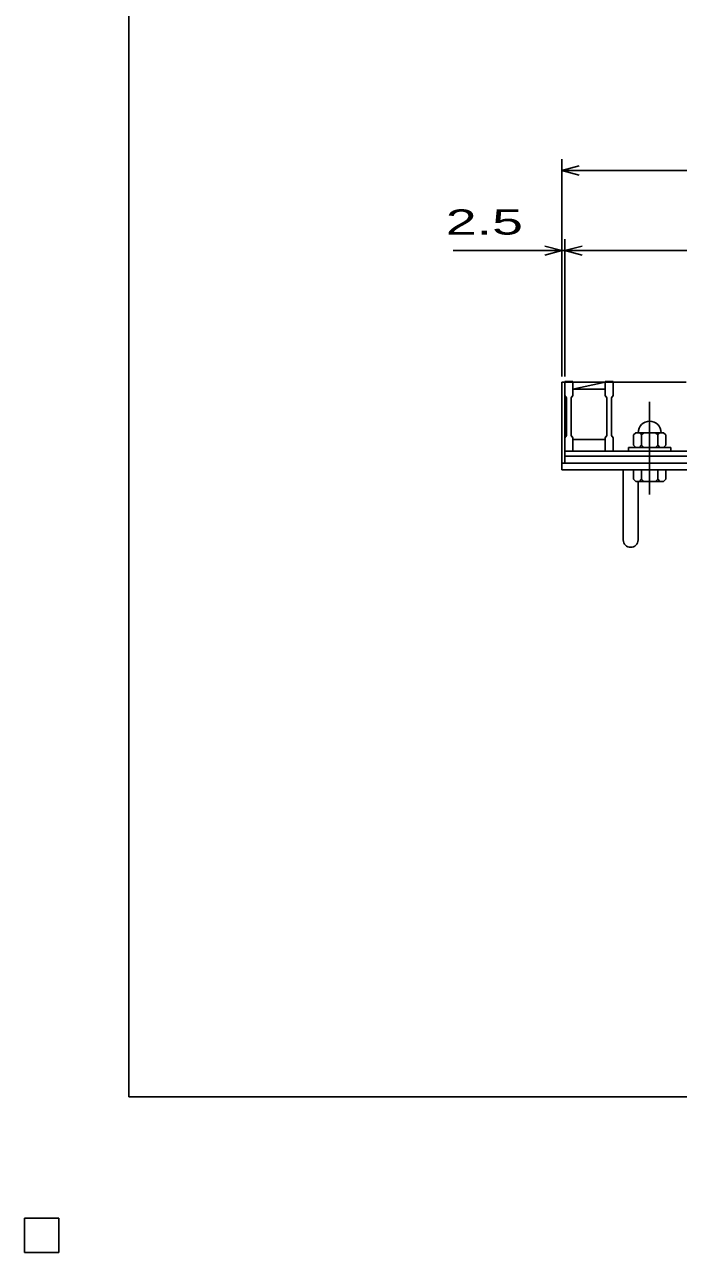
# Model space of a CAD drawing. Units: millimetres, scale not verified. Extents: x -1820 to 1731, y -1282 to 1054.
# Drawn here: x -1820 to -1249, y -1282 to -210 of the extents above; entities that cross this region are included whole.
import ezdxf
from ezdxf.enums import TextEntityAlignment as Align

# ---------------------------------------------------------------- set-up
doc = ezdxf.new("R2010")
doc.units = ezdxf.units.MM
doc.header["$LTSCALE"] = 10
doc.linetypes.add('CHAIN', pattern=[18.5, 12, -1.5, 3.5, -1.5])
for name, color, linetype, lineweight in [('0_2', 150, 'Continuous', 25), ('16', 3, 'Continuous', 25), ('19', 6, 'Continuous', 25), ('22', 4, 'Continuous', 25)]:
    doc.layers.add(name, color=color, linetype=linetype, lineweight=lineweight)
doc.styles.add('ベクトル', font='')
doc.styles.get('ベクトル').set_extended_font_data('ベクトル')

msp = doc.modelspace()

# ---------------------------------------------------------------- linework, layer by layer
at = {"layer": '0_2'}
for p, q in [((-1729, -1146.5), (-1729, 1053.5)), ((1731, -1146.5), (-1729, -1146.5))]:
    msp.add_line(p, q, dxfattribs=at)
at = {"layer": '16'}
for p, q in [((-1348, -522.5), (-1348, -521.8)), ((-1348, -521.8), (-1341, -521.8)), ((-1348, -522.5), (-1348, -534)), ((-1341, -522.5), (-1348, -522.5)), ((-1348, -522.5), (-1348, -572.5)), ((-1341, -521.8), (-1341, -522.5)), ((-1341, -534), (-1341, -522.5)), ((-1341, -522.5), (-1312.7, -522.5)), ((-1341, -528.5), (-1312.7, -522.5)), ((-1312.7, -522.5), (-1312.7, -521.8)), ((-1312.7, -521.8), (-1305.7, -521.8)), ((-1312.7, -522.5), (-1312.7, -534)), ((-1305.7, -522.5), (-1312.7, -522.5)), ((-1305.7, -521.8), (-1305.7, -522.5)), ((-1305.7, -534), (-1305.7, -522.5)), ((-1305.7, -522.5), (-1242.1, -522.5)), ((-1348, -534), (-1346.5, -536)), ((-1346.5, -536), (-1346.5, -569)), ((-1342.5, -536), (-1341, -534)), ((-1342.5, -569), (-1342.5, -536)), ((-1341, -528.5), (-1312.7, -528.5)), ((-1312.7, -534), (-1311.2, -536)), ((-1311.2, -536), (-1311.2, -569)), ((-1307.2, -536), (-1305.7, -534)), ((-1307.2, -569), (-1307.2, -536)), ((-1285.9, -566.5), (-1287.9, -568.5)), ((-1285.9, -566.5), (-1261.9, -566.5)), ((-1280.9, -568.5), (-1282.9, -566.5)), ((-1280.9, -568.5), (-1278.9, -566.5)), ((-1266.9, -568.5), (-1268.9, -566.5)), ((-1266.9, -568.5), (-1264.9, -566.5)), ((-1259.9, -568.5), (-1261.9, -566.5)), ((-1346.5, -569), (-1348, -571)), ((-1348, -571), (-1348, -582.5)), ((-1341, -571), (-1342.5, -569)), ((-1341, -582.5), (-1341, -571)), ((-1341, -572.5), (-1312.7, -572.5)), ((-1311.2, -569), (-1312.7, -571)), ((-1312.7, -571), (-1312.7, -582.5)), ((-1305.7, -571), (-1307.2, -569)), ((-1305.7, -582.5), (-1305.7, -571)), ((-1287.9, -577.5), (-1287.9, -568.5)), ((-1287.9, -577.5), (-1285.9, -579.5)), ((-1282.9, -579.5), (-1280.9, -577.5)), ((-1280.9, -577.5), (-1280.9, -568.5)), ((-1280.9, -577.5), (-1278.9, -579.5)), ((-1268.9, -579.5), (-1266.9, -577.5)), ((-1266.9, -577.5), (-1266.9, -568.5)), ((-1266.9, -577.5), (-1264.9, -579.5)), ((-1261.9, -579.5), (-1259.9, -577.5)), ((-1259.9, -577.5), (-1259.9, -568.5)), ((-1348, -582.5), (-1341, -582.5)), ((-1348, -582.5), (-353, -582.5)), ((-1348, -587), (-1348, -582.5)), ((-1348, -587), (-353, -587)), ((-1348, -593), (-1348, -587)), ((-1312.7, -582.5), (-1305.7, -582.5)), ((-1305.7, -582.5), (-1242.1, -582.5)), ((-1292.4, -582.5), (-1292.4, -579.5)), ((-1292.4, -579.5), (-1255.4, -579.5)), ((-1292.4, -582.5), (-1255.4, -582.5)), ((-1255.4, -582.5), (-1255.4, -579.5)), ((-1348, -593), (-353, -593)), ((-1790, -1252.5), (-1820, -1252.5)), ((-1820, -1252.5), (-1820, -1282.5)), ((-1790, -1252.5), (-1820, -1252.5)), ((-1820, -1252.5), (-1820, -1282.5)), ((-1790, -1252.5), (-1820, -1252.5)), ((-1820, -1252.5), (-1820, -1282.5)), ((-1790, -1252.5), (-1820, -1252.5)), ((-1820, -1252.5), (-1820, -1282.5)), ((-1790, -1252.5), (-1820, -1252.5)), ((-1820, -1252.5), (-1820, -1282.5)), ((-1790, -1282.5), (-1790, -1252.5)), ((-1790, -1282.5), (-1790, -1252.5)), ((-1790, -1282.5), (-1790, -1252.5)), ((-1790, -1282.5), (-1790, -1252.5)), ((-1790, -1282.5), (-1790, -1252.5)), ((-1820, -1282.5), (-1790, -1282.5)), ((-1820, -1282.5), (-1790, -1282.5)), ((-1820, -1282.5), (-1790, -1282.5)), ((-1820, -1282.5), (-1790, -1282.5)), ((-1820, -1282.5), (-1790, -1282.5))]:
    msp.add_line(p, q, dxfattribs=at)
at = {"layer": '16', "linetype": 'CHAIN'}
msp.add_line((-1273.9, -620.5), (-1273.9, -539.5), dxfattribs=at)
at = {"layer": '16'}
msp.add_arc((-1273.9, -566.5), 10, 0, 180, dxfattribs=at)
at = {"layer": '19'}
for p, q in [((-1350.5, -593), (-1350.5, -522.5)), ((-1350.5, -522.5), (-1348, -522.5)), ((-1350.5, -593), (-350.5, -593)), ((-1350.5, -599), (-1350.5, -593)), ((-350.5, -599), (-1350.5, -599)), ((-1297, -660.11), (-1297, -599)), ((-1287.9, -599), (-1287.9, -607)), ((-1259.9, -599), (-1287.9, -599)), ((-1280.9, -599), (-1280.9, -607)), ((-1266.9, -599), (-1266.9, -607)), ((-1259.9, -607), (-1259.9, -599)), ((-1287.9, -607), (-1285.9, -609)), ((-1285.9, -609), (-1261.9, -609)), ((-1284, -660.11), (-1284, -609)), ((-1280.9, -607), (-1282.9, -609)), ((-1278.9, -609), (-1280.9, -607)), ((-1266.9, -607), (-1268.9, -609)), ((-1264.9, -609), (-1266.9, -607)), ((-1261.9, -609), (-1259.9, -607))]:
    msp.add_line(p, q, dxfattribs=at)
msp.add_arc((-1290.5, -660.11), 6.5, 180, 0, dxfattribs=at)
at = {"layer": '22'}
for p, q in [((-1350.5, -517.5), (-1350.5, -327.5)), ((-1350.5, -337.5), (-1335.5, -333.5)), ((-1335.5, -341.5), (-1350.5, -337.5)), ((-1350.5, -337.5), (-350.5, -337.5)), ((-1445.5, -407.5), (-1350.5, -407.5)), ((-1350.5, -407.5), (-1365.5, -403.5)), ((-1365.5, -411.5), (-1350.5, -407.5)), ((-1350.5, -517.5), (-1350.5, -397.5)), ((-1350.5, -407.5), (-1348, -407.5)), ((-1348, -517.5), (-1348, -397.5)), ((-1348, -407.5), (-1333, -403.5)), ((-1333, -411.5), (-1348, -407.5)), ((-1348, -407.5), (-353, -407.5))]:
    msp.add_line(p, q, dxfattribs=at)
at = {"layer": '22', "color": 2}
for p, q in [((-1790, -1252.5), (-1820, -1252.5)), ((-1820, -1252.5), (-1820, -1282.5)), ((-1790, -1252.5), (-1820, -1252.5)), ((-1820, -1252.5), (-1820, -1282.5)), ((-1790, -1252.5), (-1820, -1252.5)), ((-1820, -1252.5), (-1820, -1282.5)), ((-1790, -1282.5), (-1790, -1252.5)), ((-1790, -1282.5), (-1790, -1252.5)), ((-1790, -1282.5), (-1790, -1252.5)), ((-1820, -1282.5), (-1790, -1282.5)), ((-1820, -1282.5), (-1790, -1282.5)), ((-1820, -1282.5), (-1790, -1282.5))]:
    msp.add_line(p, q, dxfattribs=at)

# ---------------------------------------------------------------- texts
at = {"layer": '22', "color": 2, "style": 'ベクトル', "width": 1.65}
msp.add_text(' 2.5 ', height=21.99, dxfattribs=at).set_placement((-1465.5, -382.5), align=Align.MIDDLE_LEFT)

doc.saveas('drawing.dxf')
